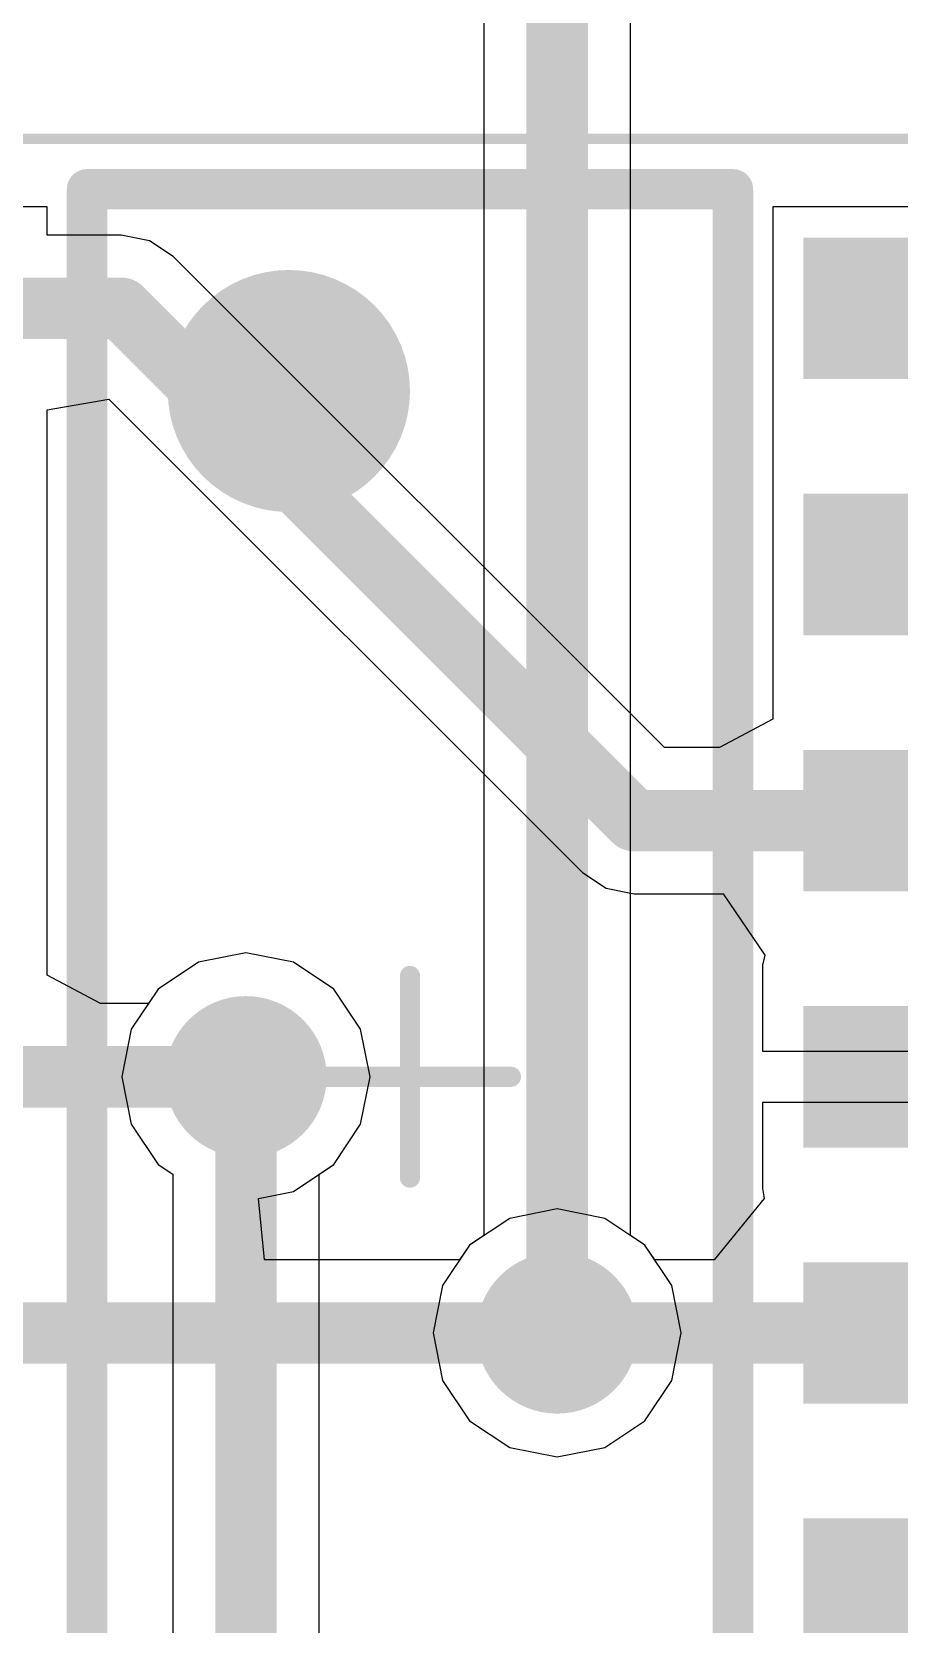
# Model space of a CAD drawing. Header units: millimetres. Extents: x 45 to 209, y 90 to 189.
# Drawn here: x 147.41 to 151.7, y 111.3 to 119.2 of the extents above; entities that cross this region are included whole.
import ezdxf

# ---------------------------------------------------------------- set-up
doc = ezdxf.new("R2010")
doc.units = ezdxf.units.MM
for name, color, linetype in [('BottomLayer', 5, 'Continuous'), ('Mechanical15', 56, 'Continuous'), ('MultiLayer', 9, 'Continuous'), ('TopLayer', 1, 'Continuous'), ('TopOverlay', 2, 'Continuous'), ('TopPaste', 8, 'Continuous'), ('TopSolder', 216, 'Continuous'), ('ViaHoleLayer', 16, 'Continuous')]:
    doc.layers.add(name, color=color, linetype=linetype)

# ---------------------------------------------------------------- blocks, each defined once
blk = doc.blocks.new('34355DA5_B1DA_47C2_A88A_ECF82120A4F7_14')
at = {"layer": 'Mechanical15'}
for points, const_width in [([(-3.7, 4.65), (3.7, 4.65)], 0.05), ([(0, -0.5), (0, 0.5)], 0.1), ([(-0.5, 0), (0.5, 0)], 0.1)]:
    blk.add_lwpolyline(points, dxfattribs=dict(at, const_width=const_width))
at = {"layer": 'Mechanical15', "const_width": 0.05}
for points in [[(-0.025, 0.5, 1), (0.025, 0.5, 1)], [(-0.525, 0, 1), (-0.475, 0, 1)], [(0.475, 0, 1), (0.525, 0, 1)], [(-0.025, -0.5, 1), (0.025, -0.5, 1)]]:
    blk.add_lwpolyline(points, format="xyb", close=True, dxfattribs=at)
at = {"layer": 'TopLayer'}
for points in [[(3.45, 3.51), (3.45, 4.11), (2, 3.51), (2, 4.11)], [(3.45, 2.24), (3.45, 2.84), (2, 2.24), (2, 2.84)], [(3.45, 0.97), (3.45, 1.57), (2, 0.97), (2, 1.57)], [(3.45, -0.3), (3.45, 0.3), (2, -0.3), (2, 0.3)], [(3.45, -1.57), (3.45, -0.97), (2, -1.57), (2, -0.97)], [(3.45, -2.84), (3.45, -2.24), (2, -2.84), (2, -2.24)]]:
    blk.add_solid(points, dxfattribs=at)
at = {"layer": 'TopOverlay', "const_width": 0.2}
for points in [[(-1.6, -4.4), (-1.6, 4.4)], [(-1.6, 4.4), (1.6, 4.4)], [(1.6, -4.4), (1.6, 4.4)]]:
    blk.add_lwpolyline(points, dxfattribs=at)
at = {"layer": 'TopOverlay'}
for points, const_width in [([(-1.65, 4.4, 1), (-1.55, 4.4, 1)], 0.1), ([(-1.65, 4.4, 1), (-1.55, 4.4, 1)], 0.1), ([(1.55, 4.4, 1), (1.65, 4.4, 1)], 0.1), ([(1.55, 4.4, 1), (1.65, 4.4, 1)], 0.1), ([(-0.3, 3.4, 1), (-0.9, 3.4, 1)], 0.6), ([(-1.05, 3.4, 1), (-0.75, 3.4, 1)], 0.3), ([(-0.45, 3.4, 1), (-0.15, 3.4, 1)], 0.3)]:
    blk.add_lwpolyline(points, format="xyb", close=True, dxfattribs=dict(at, const_width=const_width))
at = {"layer": 'TopPaste'}
for points in [[(3.45, 3.51), (3.45, 4.11), (2, 3.51), (2, 4.11)], [(3.45, 2.24), (3.45, 2.84), (2, 2.24), (2, 2.84)], [(3.45, 0.97), (3.45, 1.57), (2, 0.97), (2, 1.57)], [(3.45, -0.3), (3.45, 0.3), (2, -0.3), (2, 0.3)], [(3.45, -1.57), (3.45, -0.97), (2, -1.57), (2, -0.97)], [(3.45, -2.84), (3.45, -2.24), (2, -2.84), (2, -2.24)]]:
    blk.add_solid(points, dxfattribs=at)
at = {"layer": 'TopSolder'}
for points in [[(3.5008, 3.4592), (3.5008, 4.1608), (1.9492, 3.4592), (1.9492, 4.1608)], [(3.5008, 2.1892), (3.5008, 2.8908), (1.9492, 2.1892), (1.9492, 2.8908)], [(3.5008, 0.9192), (3.5008, 1.6208), (1.9492, 0.9192), (1.9492, 1.6208)], [(3.5008, -0.3508), (3.5008, 0.3508), (1.9492, -0.3508), (1.9492, 0.3508)], [(3.5008, -1.6208), (3.5008, -0.9192), (1.9492, -1.6208), (1.9492, -0.9192)], [(3.5008, -2.8908), (3.5008, -2.1892), (1.9492, -2.8908), (1.9492, -2.1892)]]:
    blk.add_solid(points, dxfattribs=at)

msp = doc.modelspace()

# ---------------------------------------------------------------- linework, layer by layer
at = {"layer": 'BottomLayer'}
for p, q in [((149.6483, 119.3925), (149.6483, 113.2281)), ((150.3734, 113.2281), (150.3734, 119.3925)), ((148.4691, 114.6299), (148.2337, 114.5831)), ((148.7045, 114.5831), (148.4691, 114.6299)), ((148.2337, 114.5831), (148.0342, 114.4498)), ((148.904, 114.4498), (148.7045, 114.5831)), ((148.0342, 114.4498), (147.9009, 114.2502)), ((149.0373, 114.2502), (148.904, 114.4498)), ((147.9009, 114.2502), (147.8541, 114.0149)), ((149.0841, 114.0149), (149.0373, 114.2502)), ((147.8541, 114.0149), (147.9009, 113.7795)), ((149.0373, 113.7795), (149.0841, 114.0149)), ((147.9009, 113.7795), (148.0342, 113.58)), ((148.904, 113.58), (149.0373, 113.7795)), ((148.0342, 113.58), (148.1065, 113.5317)), ((148.1065, 113.5317), (148.1065, 109.5982)), ((148.8317, 113.5317), (148.904, 113.58)), ((148.8317, 109.448), (148.8317, 113.5317)), ((149.6483, 113.2281), (149.5759, 113.1798)), ((150.4457, 113.1798), (150.3734, 113.2281)), ((149.5759, 113.1798), (149.4426, 112.9802)), ((150.579, 112.9802), (150.4457, 113.1798)), ((149.4426, 112.9802), (149.3958, 112.7449)), ((150.6258, 112.7449), (150.579, 112.9802)), ((149.3958, 112.7449), (149.4426, 112.5095)), ((150.579, 112.5095), (150.6258, 112.7449)), ((149.4426, 112.5095), (149.5759, 112.31)), ((150.4457, 112.31), (150.579, 112.5095)), ((149.5759, 112.31), (149.7755, 112.1767)), ((150.2462, 112.1767), (150.4457, 112.31)), ((149.7755, 112.1767), (150.0108, 112.1299)), ((150.0108, 112.1299), (150.2462, 112.1767))]:
    msp.add_line(p, q, dxfattribs=at)
at = {"layer": 'BottomLayer', "const_width": 0.3048}
for points in [[(150.0108, 112.7449), (150.0108, 119.8757)], [(148.4691, 109.448), (148.4691, 114.0149)]]:
    msp.add_lwpolyline(points, dxfattribs=at)
at = {"layer": 'BottomLayer'}
for points, const_width in [([(148.2691, 114.0149, 1), (148.6691, 114.0149, 1)], 0.4), ([(148.3929, 114.0149, 1), (148.5453, 114.0149, 1)], 0.1524), ([(149.8108, 112.7449, 1), (150.2108, 112.7449, 1)], 0.4), ([(149.9346, 112.7449, 1), (150.087, 112.7449, 1)], 0.1524)]:
    msp.add_lwpolyline(points, format="xyb", close=True, dxfattribs=dict(at, const_width=const_width))
at = {"layer": 'MultiLayer', "const_width": 0.4}
for points in [[(148.2691, 114.0149, 1), (148.6691, 114.0149, 1)], [(149.8108, 112.7449, 1), (150.2108, 112.7449, 1)]]:
    msp.add_lwpolyline(points, format="xyb", close=True, dxfattribs=at)
at = {"layer": 'TopLayer'}
for p, q in [((147.4849, 118.3281), (145.6285, 118.3281)), ((147.4849, 118.1875), (147.4849, 118.3281)), ((152.9349, 118.3281), (151.0785, 118.3281)), ((151.0785, 118.3281), (151.0785, 117.3217)), ((147.8518, 118.1875), (147.4849, 118.1875)), ((147.9906, 118.1599), (147.8518, 118.1875)), ((147.8518, 118.1875), (147.8518, 118.1875)), ((148.1082, 118.0813), (147.9906, 118.1599)), ((150.542, 115.6475), (148.1082, 118.0813)), ((147.4849, 117.3217), (147.7897, 117.3743)), ((147.4849, 117.0581), (147.4849, 117.3217)), ((147.7897, 117.3743), (150.1355, 115.0285)), ((151.0785, 117.3217), (151.0785, 117.3217)), ((151.0785, 117.3217), (151.0785, 117.0581)), ((147.4849, 117.0169), (147.4849, 117.0581)), ((147.4849, 116.0929), (147.4849, 117.0169)), ((151.0785, 117.0581), (151.0785, 117.0581)), ((151.0785, 117.0581), (151.0785, 116.0929)), ((147.4849, 116.0517), (147.4849, 116.0929)), ((147.4849, 115.7881), (147.4849, 116.0517)), ((151.0785, 116.0929), (151.0785, 116.0517)), ((151.0785, 116.0517), (151.0785, 115.7881)), ((147.4849, 115.7469), (147.4849, 115.7881)), ((147.4849, 114.8229), (147.4849, 115.7469)), ((151.0785, 115.7881), (150.8149, 115.6475)), ((150.8149, 115.6475), (150.542, 115.6475)), ((150.1355, 115.0285), (150.1355, 115.0285)), ((150.1355, 115.0285), (150.2531, 114.9499)), ((150.2531, 114.9499), (150.3918, 114.9223)), ((150.3918, 114.9223), (150.3918, 114.9223)), ((150.3918, 114.9223), (150.832, 114.9223)), ((150.832, 114.9223), (150.8331, 114.9217)), ((150.8331, 114.9217), (151.0393, 114.6175)), ((147.4849, 114.7817), (147.4849, 114.8229)), ((147.4849, 114.5181), (147.4849, 114.7817)), ((148.4691, 114.6299), (148.2337, 114.5831)), ((148.7045, 114.5831), (148.4691, 114.6299)), ((148.2337, 114.5831), (148.0342, 114.4498)), ((148.904, 114.4498), (148.7045, 114.5831)), ((151.0393, 114.6175), (151.0277, 114.5689)), ((151.0277, 114.5689), (151.0277, 114.5689)), ((151.0277, 114.5689), (151.0277, 114.1419)), ((147.7485, 114.3775), (147.4849, 114.5181)), ((148.0342, 114.4498), (147.9859, 114.3775)), ((149.0373, 114.2502), (148.904, 114.4498)), ((147.9859, 114.3775), (147.7485, 114.3775)), ((149.0841, 114.0149), (149.0373, 114.2502)), ((151.0277, 114.1419), (152.0067, 114.1419)), ((149.0373, 113.7795), (149.0841, 114.0149)), ((152.0067, 113.8879), (151.0277, 113.8879)), ((151.0277, 113.8879), (151.0277, 113.5318)), ((148.904, 113.58), (149.0373, 113.7795)), ((148.7045, 113.4467), (148.904, 113.58)), ((151.0277, 113.5318), (151.0277, 113.4609)), ((148.5314, 113.4123), (148.7045, 113.4467)), ((151.0277, 113.4609), (151.0364, 113.4123)), ((148.5614, 113.1075), (148.5314, 113.4123)), ((151.0364, 113.4123), (150.7887, 113.1075)), ((149.7755, 113.3131), (149.5759, 113.1798)), ((150.0108, 113.3599), (149.7755, 113.3131)), ((150.2462, 113.3131), (150.0108, 113.3599)), ((150.4457, 113.1798), (150.2462, 113.3131)), ((149.5759, 113.1798), (149.5276, 113.1075)), ((150.494, 113.1075), (150.4457, 113.1798)), ((149.5276, 113.1075), (148.5614, 113.1075)), ((150.7887, 113.1075), (150.494, 113.1075))]:
    msp.add_line(p, q, dxfattribs=at)
at = {"layer": 'TopLayer', "const_width": 0.3048}
for points in [[(146.5567, 117.8249), (147.8518, 117.8249)], [(147.8518, 117.8249), (150.3918, 115.2849)], [(150.3918, 115.2849), (153.1614, 115.2849)], [(146.5567, 114.0149), (148.4691, 114.0149)], [(146.5567, 112.7449), (150.0108, 112.7449)], [(150.0108, 112.7449), (152.0067, 112.7449)]]:
    msp.add_lwpolyline(points, dxfattribs=at)
at = {"layer": 'TopLayer'}
for points, const_width in [([(147.7756, 117.8249, 1), (147.928, 117.8249, 1)], 0.1524), ([(147.7756, 117.8249, 1), (147.928, 117.8249, 1)], 0.1524), ([(150.3156, 115.2849, 1), (150.468, 115.2849, 1)], 0.1524), ([(150.3156, 115.2849, 1), (150.468, 115.2849, 1)], 0.1524), ([(148.2691, 114.0149, 1), (148.6691, 114.0149, 1)], 0.4), ([(148.3929, 114.0149, 1), (148.5453, 114.0149, 1)], 0.1524), ([(149.8108, 112.7449, 1), (150.2108, 112.7449, 1)], 0.4), ([(149.9346, 112.7449, 1), (150.087, 112.7449, 1)], 0.1524), ([(149.9346, 112.7449, 1), (150.087, 112.7449, 1)], 0.1524)]:
    msp.add_lwpolyline(points, format="xyb", close=True, dxfattribs=dict(at, const_width=const_width))
at = {"layer": 'ViaHoleLayer', "const_width": 0.2}
for points in [[(148.3691, 114.0149, 1), (148.5691, 114.0149, 1)], [(149.9108, 112.7449, 1), (150.1108, 112.7449, 1)]]:
    msp.add_lwpolyline(points, format="xyb", close=True, dxfattribs=at)

# ---------------------------------------------------------------- block references
msp.add_blockref('34355DA5_B1DA_47C2_A88A_ECF82120A4F7_14', (149.2817, 114.0149))

doc.saveas('drawing.dxf')
